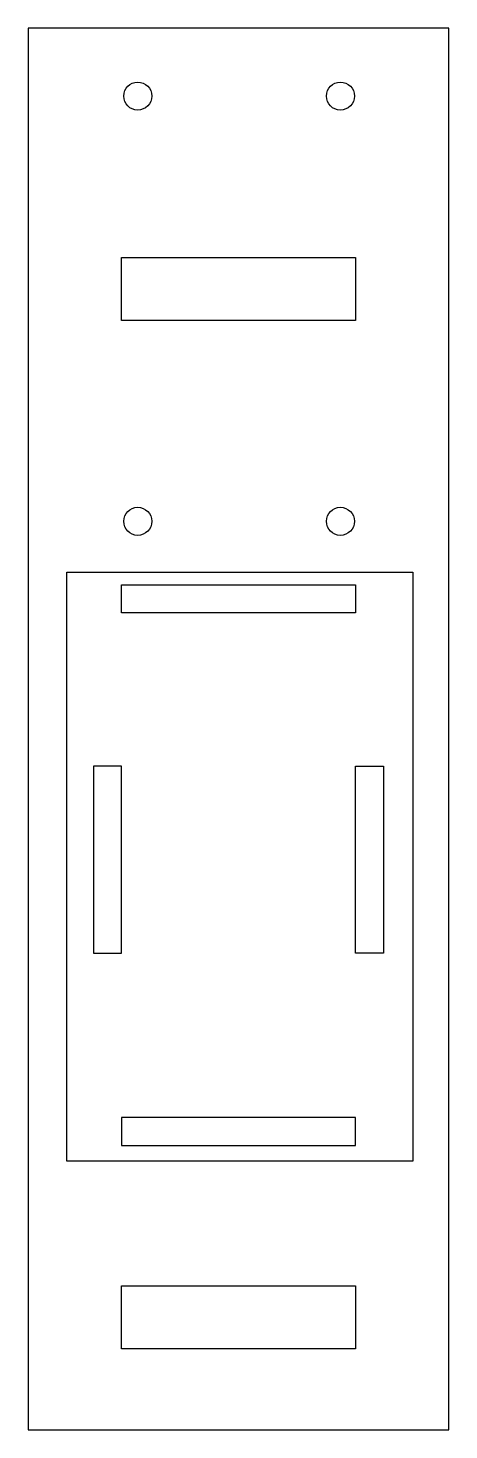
# Model space of a CAD drawing. Extents: x 0 to 45, y 0 to 150.
import ezdxf

# ---------------------------------------------------------------- set-up
doc = ezdxf.new("R2010")
doc.units = 0
doc.layers.get('0').update_dxf_attribs({"linetype": 'continuous'})

# ---------------------------------------------------------------- blocks, each defined once
blk = doc.blocks.new('BODY')
at = {"color": 0}
for p, q in [((0, 150), (0, 0)), ((45, 150), (0, 150)), ((45, 0), (45, 150)), ((10, 125.45), (35, 125.45)), ((10, 118.7), (10, 125.45)), ((35, 125.45), (35, 118.7)), ((35, 118.7), (10, 118.7)), ((4.14, 91.77), (41.14, 91.77)), ((4.14, 28.77), (4.14, 91.77)), ((4.14, 28.77), (4.14, 91.77)), ((41.14, 91.77), (41.14, 28.77)), ((10, 87.43), (10, 90.43)), ((10, 90.43), (35, 90.43)), ((35, 90.43), (35, 87.43)), ((35, 87.43), (10, 87.43)), ((10, 71.02), (7, 71.02)), ((7, 71.02), (7, 51.02)), ((10, 51.02), (10, 71.02)), ((35, 51.02), (35, 71.02)), ((35, 71.02), (38, 71.02)), ((38, 71.02), (38, 51.02)), ((7, 51.02), (10, 51.02)), ((38, 51.02), (35, 51.02)), ((35, 33.43), (10, 33.43)), ((10, 33.43), (10, 30.43)), ((35, 30.43), (35, 33.43)), ((10, 30.43), (35, 30.43)), ((41.14, 28.77), (4.14, 28.77)), ((10, 15.43), (35, 15.43)), ((10, 8.68), (10, 15.43)), ((35, 15.43), (35, 8.68)), ((35, 8.68), (10, 8.68)), ((0, 0), (45, 0))]:
    blk.add_line(p, q, dxfattribs=at)
for centre in [(11.73, 142.72), (33.4, 142.72), (11.73, 97.22), (33.4, 97.22)]:
    blk.add_circle(centre, 1.5, dxfattribs=at)

msp = doc.modelspace()

# ---------------------------------------------------------------- block references
at = {"color": 0}
msp.add_blockref('BODY', (0, 0), dxfattribs=at)

doc.saveas('drawing.dxf')
